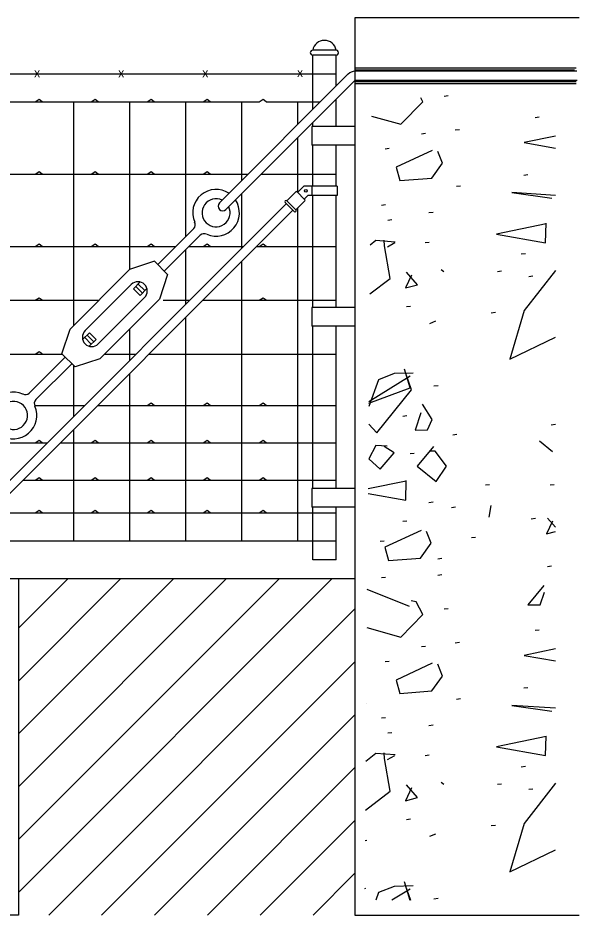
# Model space of a CAD drawing. Extents: x 1007 to 1035.5, y 1000.5 to 1021.5.
# Drawn here: x 1011.106 to 1012.98, y 1016.338 to 1019.338 of the extents above; entities that cross this region are included whole.
import ezdxf

# ---------------------------------------------------------------- set-up
doc = ezdxf.new("R2010")
doc.units = 0
doc.layers.add('Level 1', color=7, linetype='Continuous')

msp = doc.modelspace()

# ---------------------------------------------------------------- linework, layer by layer
at = {"layer": 'Level 1'}
for p, q in [((1012.983, 1019.3375), (1012.233, 1019.3375)), ((1012.233, 1019.3375), (1012.233, 1016.3375)), ((1012.1705, 1019.2295), (1012.0923, 1019.2295)), ((1012.1705, 1019.2131), (1012.0923, 1019.2131)), ((1012.0925, 1019.0315), (1012.0925, 1019.2131)), ((1012.1705, 1019.1096), (1012.1705, 1019.2131)), ((1012.9738, 1019.1694), (1012.233, 1019.1694)), ((1012.9678, 1019.1631), (1012.233, 1019.1631)), ((1012.1705, 1019.15), (1009.9726, 1019.15)), ((1011.7801, 1018.719), (1012.211, 1019.1501)), ((1012.9757, 1019.1591), (1012.233, 1019.1591)), ((1011.8021, 1018.6969), (1012.233, 1019.1278)), ((1012.9768, 1019.1278), (1012.233, 1019.1278)), ((1012.9738, 1019.124), (1012.233, 1019.124)), ((1012.9738, 1019.1176), (1012.233, 1019.1176)), ((1011.9133, 1019.0563), (1009.9726, 1019.0563)), ((1011.2918, 1019.0563), (1011.2918, 1018.3082)), ((1011.4793, 1019.0563), (1011.4793, 1018.496)), ((1011.6668, 1019.0563), (1011.6668, 1018.6058)), ((1011.8543, 1019.0563), (1011.8543, 1018.7933)), ((1012.1172, 1019.0563), (1011.937, 1019.0563)), ((1012.0418, 1019.0563), (1012.0418, 1018.9808)), ((1012.1705, 1018.975), (1012.1705, 1019.0653)), ((1012.0925, 1018.975), (1012.0925, 1018.9873)), ((1012.233, 1018.975), (1012.0888, 1018.975)), ((1012.0888, 1018.975), (1012.0888, 1018.9125)), ((1012.0418, 1018.9368), (1012.0418, 1018.7533)), ((1012.233, 1018.9125), (1012.0888, 1018.9125)), ((1012.0925, 1018.775), (1012.0925, 1018.9125)), ((1012.1705, 1018.775), (1012.1705, 1018.9125)), ((1011.8751, 1018.8141), (1009.9726, 1018.8141)), ((1012.1705, 1018.8141), (1011.9193, 1018.8141)), ((1012.0413, 1018.7538), (1012.0625, 1018.775)), ((1012.1743, 1018.775), (1012.0625, 1018.775)), ((1012.0888, 1018.775), (1012.0888, 1018.7438)), ((1012.1743, 1018.775), (1012.1743, 1018.7438)), ((1011.8543, 1018.7492), (1011.8543, 1018.5668)), ((1012.0056, 1018.7261), (1012.0361, 1018.7564)), ((1012.066, 1018.7293), (1012.0386, 1018.7566)), ((1012.0635, 1018.7318), (1012.0755, 1018.7438)), ((1012.1743, 1018.7438), (1012.0755, 1018.7438)), ((1012.0925, 1018.369), (1012.0925, 1018.7438)), ((1012.1705, 1018.369), (1012.1705, 1018.7438)), ((1012.0041, 1018.7166), (1010.75, 1017.4625)), ((1012.0303, 1018.6903), (1011.9998, 1018.7208)), ((1012.0356, 1018.6961), (1012.0056, 1018.7261)), ((1012.0356, 1018.6961), (1012.066, 1018.7264)), ((1012.0262, 1018.6945), (1010.7942, 1017.4625)), ((1012.0418, 1018.7023), (1012.0418, 1018.2932)), ((1011.5738, 1018.5128), (1011.6941, 1018.6331)), ((1011.5958, 1018.4907), (1011.7162, 1018.611)), ((1011.6328, 1018.5718), (1009.9726, 1018.5718)), ((1011.6668, 1018.5617), (1011.6668, 1018.3793)), ((1011.8593, 1018.5718), (1011.6771, 1018.5718)), ((1012.1705, 1018.5718), (1011.9035, 1018.5718)), ((1011.5628, 1018.5238), (1011.4798, 1018.4961)), ((1011.6068, 1018.4796), (1011.5628, 1018.5238)), ((1011.8543, 1018.5228), (1011.8543, 1018.3245)), ((1011.4798, 1018.4961), (1011.281, 1018.2973)), ((1011.6068, 1018.4796), (1011.5793, 1018.3968)), ((1011.4853, 1018.4464), (1011.3308, 1018.2918)), ((1011.4928, 1018.4318), (1011.5155, 1018.4545)), ((1011.5087, 1018.4476), (1011.5308, 1018.4255)), ((1011.4928, 1018.4318), (1011.5148, 1018.4096)), ((1011.5008, 1018.4397), (1011.5228, 1018.4176)), ((1011.5148, 1018.4096), (1011.5376, 1018.4324)), ((1011.3758, 1018.3922), (1009.9726, 1018.3922)), ((1011.5296, 1018.4023), (1011.3748, 1018.2476)), ((1011.5793, 1018.3968), (1011.3804, 1018.1978)), ((1011.6797, 1018.3922), (1011.5921, 1018.3922)), ((1012.1705, 1018.3922), (1011.7238, 1018.3922)), ((1012.233, 1018.369), (1012.0888, 1018.369)), ((1012.0888, 1018.369), (1012.0888, 1018.3065)), ((1011.6668, 1018.3353), (1011.6668, 1017.5875)), ((1011.8543, 1018.3245), (1011.8543, 1017.5875)), ((1011.2533, 1018.2144), (1011.281, 1018.2973)), ((1011.4793, 1018.2968), (1011.4793, 1018.1918)), ((1012.0418, 1018.2932), (1012.0418, 1017.5875)), ((1012.233, 1018.3065), (1012.0888, 1018.3065)), ((1012.0925, 1017.7635), (1012.0925, 1018.3065)), ((1012.1705, 1017.7635), (1012.1705, 1018.3065)), ((1011.3453, 1018.2844), (1011.3226, 1018.2618)), ((1011.3516, 1018.2464), (1011.3295, 1018.2685)), ((1011.3595, 1018.2543), (1011.3374, 1018.2765)), ((1011.3675, 1018.2623), (1011.3446, 1018.2395)), ((1011.3675, 1018.2623), (1011.3453, 1018.2844)), ((1011.2553, 1018.2125), (1009.9726, 1018.2125)), ((1011.2643, 1018.2035), (1011.1441, 1018.0831)), ((1011.2976, 1018.1703), (1011.2533, 1018.2144)), ((1011.5, 1018.2125), (1011.395, 1018.2125)), ((1012.0585, 1018.2125), (1011.5441, 1018.2125)), ((1012.1705, 1018.2125), (1012.0585, 1018.2125)), ((1011.2864, 1018.1813), (1011.1661, 1018.061)), ((1011.2918, 1018.1759), (1011.2918, 1018.0043)), ((1011.3804, 1018.1978), (1011.2976, 1018.1703)), ((1011.4793, 1018.1478), (1011.4793, 1017.5875)), ((1011.3281, 1018.0406), (1011.1623, 1018.0406)), ((1012.1705, 1018.0406), (1011.3723, 1018.0406)), ((1011.2918, 1017.9602), (1011.2918, 1017.5875)), ((1011.2031, 1017.9156), (1011.0208, 1017.9156)), ((1012.1705, 1017.9156), (1011.2473, 1017.9156)), ((1012.1705, 1017.7906), (1011.1223, 1017.7906)), ((1012.233, 1017.7635), (1012.0888, 1017.7635)), ((1012.0888, 1017.7635), (1012.0888, 1017.701)), ((1012.233, 1017.701), (1012.0888, 1017.701)), ((1012.0925, 1017.525), (1012.0925, 1017.701)), ((1012.1705, 1017.525), (1012.1705, 1017.701)), ((1012.1705, 1017.6813), (1011.0129, 1017.6813)), ((1012.1705, 1017.5875), (1010.9192, 1017.5875)), ((1012.1705, 1017.525), (1012.0925, 1017.525)), ((1009.608, 1017.4625), (1011.108, 1017.4625)), ((1011.108, 1017.4625), (1011.108, 1016.3375)), ((1011.108, 1017.4625), (1012.233, 1017.4625)), ((1011.108, 1017.2967), (1011.2738, 1017.4625)), ((1011.108, 1017.12), (1011.4505, 1017.4625)), ((1011.108, 1016.9432), (1011.6273, 1017.4625)), ((1011.108, 1016.7663), (1011.8042, 1017.4625)), ((1011.108, 1016.5897), (1011.9808, 1017.4625)), ((1011.108, 1016.4128), (1012.1577, 1017.4625)), ((1012.233, 1017.4625), (1012.233, 1016.3375)), ((1011.2095, 1016.3375), (1012.233, 1017.361)), ((1011.3862, 1016.3375), (1012.233, 1017.1843)), ((1011.563, 1016.3375), (1012.233, 1017.0075)), ((1011.7398, 1016.3375), (1012.233, 1016.8307)), ((1011.9165, 1016.3375), (1012.233, 1016.654)), ((1012.0933, 1016.3375), (1012.233, 1016.4772)), ((1011.108, 1016.3375), (1009.608, 1016.3375)), ((1012.233, 1016.3375), (1012.983, 1016.3375))]:
    msp.add_line(p, q, dxfattribs=at)
for points in [[(1012.4607, 1019.0572), (1012.4539, 1019.0702)], [(1012.5452, 1019.0767), (1012.5315, 1019.075)], [(1011.187, 1019.0575), (1011.177, 1019.0649), (1011.1633, 1019.0563)], [(1011.3745, 1019.0575), (1011.3645, 1019.0649), (1011.3508, 1019.0563)], [(1011.562, 1019.0575), (1011.552, 1019.0649), (1011.5383, 1019.0563)], [(1011.7495, 1019.0575), (1011.7395, 1019.0649), (1011.7258, 1019.0563)], [(1011.937, 1019.0575), (1011.927, 1019.0649), (1011.9133, 1019.0563)], [(1012.3873, 1018.9821), (1012.4607, 1019.0572)], [(1012.2885, 1019.0094), (1012.3873, 1018.9821)], [(1012.8497, 1019.0055), (1012.836, 1019.0038)], [(1012.4698, 1018.951), (1012.4561, 1018.9493)], [(1012.5828, 1018.9636), (1012.5692, 1018.9618)], [(1012.9042, 1018.9422), (1012.7993, 1018.9206)], [(1012.7993, 1018.9206), (1012.9042, 1018.902)], [(1012.3483, 1018.9008), (1012.3346, 1018.899)], [(1012.4923, 1018.8944), (1012.3711, 1018.8381), (1012.3831, 1018.7937), (1012.4906, 1018.8022), (1012.5265, 1018.8518), (1012.5111, 1018.891)], [(1011.187, 1018.8153), (1011.177, 1018.8228), (1011.1633, 1018.8141)], [(1011.3745, 1018.8153), (1011.3645, 1018.8228), (1011.3508, 1018.8141)], [(1011.562, 1018.8153), (1011.552, 1018.8228), (1011.5383, 1018.8141)], [(1011.7495, 1018.8153), (1011.7395, 1018.8228), (1011.7258, 1018.8141)], [(1012.8119, 1018.8128), (1012.7983, 1018.8111)], [(1012.587, 1018.7751), (1012.5733, 1018.7734)], [(1012.9042, 1018.744), (1012.7588, 1018.7533)], [(1012.7588, 1018.7533), (1012.892, 1018.7346)], [(1012.3357, 1018.7123), (1012.322, 1018.7105)], [(1012.4948, 1018.6871), (1012.4812, 1018.6854)], [(1012.3567, 1018.662), (1012.343, 1018.6603)], [(1012.8728, 1018.649), (1012.7073, 1018.6148), (1012.8711, 1018.5858), (1012.8728, 1018.6507)], [(1012.3037, 1018.5929), (1012.2848, 1018.5775)], [(1012.3685, 1018.5878), (1012.3037, 1018.5929)], [(1012.3327, 1018.5758), (1012.331, 1018.5946)], [(1011.187, 1018.5731), (1011.177, 1018.5806), (1011.1633, 1018.5718)], [(1011.3745, 1018.5731), (1011.3645, 1018.5806), (1011.3508, 1018.5718)], [(1011.562, 1018.5731), (1011.552, 1018.5806), (1011.5383, 1018.5718)], [(1011.7495, 1018.5731), (1011.7395, 1018.5806), (1011.7258, 1018.5718)], [(1011.937, 1018.5731), (1011.927, 1018.5806), (1011.9133, 1018.5718)], [(1012.3514, 1018.4666), (1012.3327, 1018.5758)], [(1012.3429, 1018.5724), (1012.3668, 1018.5861)], [(1012.4823, 1018.5866), (1012.4687, 1018.5849)], [(1012.8036, 1018.5489), (1012.7899, 1018.5472)], [(1012.4226, 1018.4776), (1012.4022, 1018.4349), (1012.4431, 1018.4452), (1012.4056, 1018.4878)], [(1012.5307, 1018.4888), (1012.5222, 1018.4956)], [(1012.724, 1018.4903), (1012.7103, 1018.4885)], [(1012.9042, 1018.4929), (1012.7998, 1018.359)], [(1012.8287, 1018.4735), (1012.815, 1018.4718)], [(1012.2833, 1018.4149), (1012.3514, 1018.4666)], [(1011.187, 1018.3934), (1011.177, 1018.4008), (1011.1633, 1018.3922)], [(1011.937, 1018.3934), (1011.927, 1018.4008), (1011.9133, 1018.3922)], [(1012.4195, 1018.373), (1012.4058, 1018.3713)], [(1012.7031, 1018.352), (1012.6894, 1018.3503)], [(1012.7998, 1018.359), (1012.7521, 1018.1968)], [(1012.5033, 1018.3232), (1012.4829, 1018.3147)], [(1012.7521, 1018.1968), (1012.9042, 1018.2705)], [(1011.187, 1018.2138), (1011.177, 1018.2212), (1011.1633, 1018.2125)], [(1012.3651, 1018.148), (1012.3122, 1018.1275)], [(1012.4283, 1018.1498), (1012.3651, 1018.148)], [(1012.418, 1018.1003), (1012.3993, 1018.1633)], [(1012.4232, 1018.0934), (1012.4027, 1018.1514)], [(1012.3122, 1018.1275), (1012.28, 1018.0377)], [(1012.418, 1018.1395), (1012.2802, 1018.0543)], [(1012.2801, 1018.0488), (1012.418, 1018.1003)], [(1012.3071, 1017.95), (1012.4232, 1018.0934)], [(1012.5116, 1018.1073), (1012.4979, 1018.1057)], [(1011.562, 1018.0418), (1011.552, 1018.0493), (1011.5383, 1018.0406)], [(1011.7495, 1018.0418), (1011.7395, 1018.0493), (1011.7258, 1018.0406)], [(1011.937, 1018.0418), (1011.927, 1018.0493), (1011.9133, 1018.0406)], [(1012.4538, 1018.0166), (1012.4351, 1017.9585), (1012.4761, 1017.9603), (1012.4914, 1017.9943), (1012.459, 1018.0456)], [(1012.4069, 1018.0068), (1012.3933, 1018.0051)], [(1012.2795, 1017.9787), (1012.3071, 1017.95)], [(1012.9041, 1017.9775), (1012.8904, 1017.9758)], [(1012.5744, 1017.944), (1012.5608, 1017.9423)], [(1011.187, 1017.9168), (1011.177, 1017.9243), (1011.1633, 1017.9156)], [(1011.3745, 1017.9168), (1011.3645, 1017.9243), (1011.3508, 1017.9156)], [(1011.562, 1017.9168), (1011.552, 1017.9243), (1011.5383, 1017.9156)], [(1011.7495, 1017.9168), (1011.7395, 1017.9243), (1011.7258, 1017.9156)], [(1011.937, 1017.9168), (1011.927, 1017.9243), (1011.9133, 1017.9156)], [(1012.3412, 1017.9056), (1012.3037, 1017.9073), (1012.2798, 1017.8629), (1012.3173, 1017.8288), (1012.3651, 1017.8834), (1012.331, 1017.9039)], [(1012.4966, 1017.9039), (1012.4419, 1017.839), (1012.5051, 1017.7878), (1012.5393, 1017.839), (1012.5017, 1017.8886), (1012.4829, 1017.8886)], [(1012.8938, 1017.8868), (1012.8511, 1017.9227)], [(1012.432, 1017.8812), (1012.4183, 1017.8794)], [(1011.187, 1017.7918), (1011.177, 1017.7993), (1011.1633, 1017.7906)], [(1011.3745, 1017.7918), (1011.3645, 1017.7993), (1011.3508, 1017.7906)], [(1011.562, 1017.7918), (1011.552, 1017.7993), (1011.5383, 1017.7906)], [(1011.7495, 1017.7918), (1011.7395, 1017.7993), (1011.7258, 1017.7906)], [(1011.937, 1017.7918), (1011.927, 1017.7993), (1011.9133, 1017.7906)], [(1012.4049, 1017.7886), (1012.2776, 1017.7623)], [(1012.4033, 1017.7254), (1012.4049, 1017.7903)], [(1012.6833, 1017.7764), (1012.6697, 1017.7748)], [(1012.8999, 1017.7764), (1012.8863, 1017.7748)], [(1012.2775, 1017.7477), (1012.4033, 1017.7254)], [(1012.4948, 1017.7178), (1012.4812, 1017.7161)], [(1012.5703, 1017.701), (1012.5566, 1017.6993)], [(1012.6826, 1017.6683), (1012.6894, 1017.7076)], [(1011.187, 1017.6825), (1011.177, 1017.6899), (1011.1633, 1017.6813)], [(1011.3745, 1017.6825), (1011.3645, 1017.6899), (1011.3508, 1017.6813)], [(1011.562, 1017.6825), (1011.552, 1017.6899), (1011.5383, 1017.6813)], [(1011.7495, 1017.6825), (1011.7395, 1017.6899), (1011.7258, 1017.6813)], [(1011.937, 1017.6825), (1011.927, 1017.6899), (1011.9133, 1017.6813)], [(1012.8371, 1017.6633), (1012.8234, 1017.6617)], [(1012.9042, 1017.6349), (1012.8776, 1017.6651)], [(1012.4069, 1017.6549), (1012.3933, 1017.6533)], [(1012.8947, 1017.6548), (1012.8742, 1017.6122)], [(1012.4546, 1017.6235), (1012.3334, 1017.5672), (1012.3453, 1017.5228), (1012.4529, 1017.5313), (1012.4888, 1017.5808), (1012.4734, 1017.6201)], [(1012.6373, 1017.6005), (1012.6236, 1017.5988)], [(1012.8742, 1017.6122), (1012.9042, 1017.6197)], [(1012.3315, 1017.5879), (1012.3178, 1017.5863)], [(1012.5242, 1017.5293), (1012.5105, 1017.5276)], [(1012.8915, 1017.5042), (1012.8778, 1017.5025)], [(1012.3357, 1017.4665), (1012.322, 1017.4648)], [(1012.5242, 1017.4748), (1012.5105, 1017.4732)], [(1012.4163, 1017.3696), (1012.2747, 1017.4258)], [(1012.8648, 1017.4396), (1012.8118, 1017.3748), (1012.8528, 1017.3748), (1012.8681, 1017.4174)], [(1012.4385, 1017.385), (1012.4214, 1017.3884)], [(1012.4607, 1017.3423), (1012.4385, 1017.385)], [(1012.5452, 1017.3618), (1012.5315, 1017.3601)], [(1012.3873, 1017.2672), (1012.4607, 1017.3423)], [(1012.2736, 1017.2987), (1012.3873, 1017.2672)], [(1012.8497, 1017.2906), (1012.836, 1017.2888)], [(1012.5828, 1017.2487), (1012.5692, 1017.2469)], [(1012.4698, 1017.2361), (1012.4561, 1017.2344)], [(1012.9042, 1017.2273), (1012.7993, 1017.2057)], [(1012.3483, 1017.1858), (1012.3346, 1017.1841)], [(1012.7993, 1017.2057), (1012.9042, 1017.1872)], [(1012.4923, 1017.1795), (1012.3711, 1017.1232), (1012.3831, 1017.0788), (1012.4906, 1017.0873), (1012.5265, 1017.1368), (1012.5111, 1017.1761)], [(1012.8119, 1017.0978), (1012.7983, 1017.0962)], [(1012.587, 1017.0602), (1012.5733, 1017.0585)], [(1012.2713, 1017.0443), (1012.2713, 1017.0444)], [(1012.2713, 1017.0443), (1012.2713, 1017.0443)], [(1012.9042, 1017.0292), (1012.7588, 1017.0384)], [(1012.7588, 1017.0384), (1012.892, 1017.0197)], [(1012.3357, 1016.9973), (1012.322, 1016.9956)], [(1012.4948, 1016.9722), (1012.4812, 1016.9705)], [(1012.3567, 1016.9471), (1012.343, 1016.9453)], [(1012.8728, 1016.9341), (1012.7073, 1016.8999), (1012.8711, 1016.8709), (1012.8728, 1016.9358)], [(1012.3037, 1016.878), (1012.2697, 1016.8505)], [(1012.3685, 1016.8728), (1012.3037, 1016.878)], [(1012.3327, 1016.8609), (1012.331, 1016.8797)], [(1012.3514, 1016.7517), (1012.3327, 1016.8609)], [(1012.3429, 1016.8575), (1012.3668, 1016.8712)], [(1012.4823, 1016.8717), (1012.4687, 1016.87)], [(1012.8036, 1016.834), (1012.7899, 1016.8323)], [(1012.4226, 1016.7627), (1012.4022, 1016.72), (1012.4431, 1016.7303), (1012.4056, 1016.7729)], [(1012.5307, 1016.7738), (1012.5222, 1016.7807)], [(1012.724, 1016.7753), (1012.7103, 1016.7736)], [(1012.9042, 1016.7781), (1012.7998, 1016.6441)], [(1012.2683, 1016.6887), (1012.3514, 1016.7517)], [(1012.8287, 1016.7586), (1012.815, 1016.7569)], [(1012.4195, 1016.6581), (1012.4058, 1016.6563)], [(1012.7998, 1016.6441), (1012.7521, 1016.4819)], [(1012.7031, 1016.6371), (1012.6894, 1016.6354)], [(1012.2728, 1016.5868), (1012.2673, 1016.5862)], [(1012.5033, 1016.6083), (1012.4829, 1016.5998)], [(1012.7521, 1016.4819), (1012.9042, 1016.5557)], [(1012.3651, 1016.4331), (1012.3122, 1016.4126)], [(1012.4283, 1016.4348), (1012.3651, 1016.4331)], [(1012.4177, 1016.3865), (1012.3993, 1016.4484)], [(1012.4204, 1016.3865), (1012.4027, 1016.4365)], [(1012.2687, 1016.4259), (1012.2659, 1016.4256)], [(1012.3122, 1016.4126), (1012.3033, 1016.3875)], [(1012.418, 1016.4246), (1012.3572, 1016.3871)], [(1012.5116, 1016.3924), (1012.4979, 1016.3908)]]:
    msp.add_lwpolyline(points, dxfattribs=at)
msp.add_circle((1012.069, 1018.7593), 0.00438, dxfattribs=at)
for centre, radius, start, end in [((1012.1314, 1019.2229), 0.0396, 9.5742, 170.4263), ((1012.0924, 1019.2213), 0.00823, 90.1451, 269.8549), ((1012.1705, 1019.2213), 0.00823, 269.8549, 90.1451), ((1012.2361, 1019.1204), 0.0388, 94.5772, 130.2922), ((1011.7689, 1018.6859), 0.0781, 56.4879, 203.7514), ((1012.0375, 1018.755), 0.00195, 45, 135), ((1011.7689, 1018.6859), 0.0469, 64.3839, 25.4721), ((1011.7689, 1018.6859), 0.0781, 246.4171, 33.4274), ((1011.7911, 1018.708), 0.0156, 135, 315), ((1012.0029, 1018.7233), 0.0039, 45.3064, 224.6936), ((1012.0646, 1018.7278), 0.00195, 315, 45), ((1012.0329, 1018.6933), 0.0039, 224.6936, 45.3064), ((1011.6814, 1018.6459), 0.018, 314.6264, 28.041), ((1011.7289, 1018.5982), 0.018, 61.6264, 135.041), ((1011.5075, 1018.4243), 0.0312, 315, 135), ((1011.3528, 1018.2697), 0.0312, 135, 315), ((1011.0913, 1018.0082), 0.0781, 66.4171, 213.4274), ((1011.1313, 1018.0958), 0.018, 241.6264, 315.041), ((1011.0913, 1018.0082), 0.0469, 244.3839, 205.4721), ((1011.1788, 1018.0482), 0.018, 134.6264, 208.041), ((1011.0913, 1018.0082), 0.0781, 236.4879, 23.7514)]:
    msp.add_arc(centre, radius, start, end, dxfattribs=at)

# ---------------------------------------------------------------- texts
for p in [(1011.1603, 1019.139), (1011.4416, 1019.139), (1011.7228, 1019.139), (1012.0399, 1019.1398)]:
    msp.add_text('x', height=0.03, dxfattribs=at).set_placement(p)

doc.saveas('drawing.dxf')
